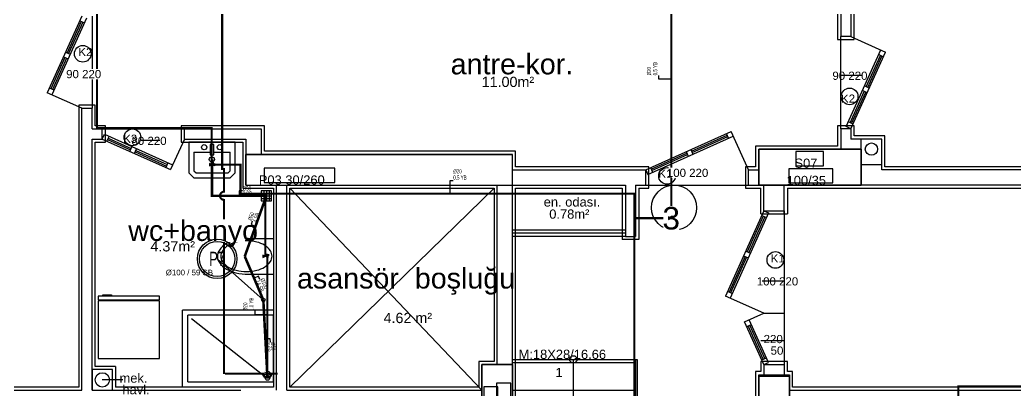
# Model space of a CAD drawing. Header units: centimetres. Extents: x -13133 to 30552, y -2 to 4552.
# Drawn here: x 8110 to 9080, y 1744 to 2105 of the extents above; entities that cross this region are included whole.
import ezdxf
from ezdxf.enums import TextEntityAlignment as Align

# ---------------------------------------------------------------- set-up
doc = ezdxf.new("R2010")
doc.units = ezdxf.units.CM
for name, pattern in [('BASMA HATTI', [31, 25, -6]), ('DASHED', [18, 12, -6]), ('PISSU HATTI', [26, 20, -6])]:
    doc.linetypes.add(name, pattern=pattern)
for name, color, linetype in [('MTY-PISSU-CAP', 211, 'CONTINUOUS'), ('MTY-PISSU-KOLON', 211, 'DASHED'), ('MTY-TEMIZSU-CAP', 101, 'CONTINUOUS'), ('MTY-VANA', 1, 'CONTINUOUS'), ('MTY-YUK-BIRIMI', 7, 'CONTINUOUS'), ('ROTAS-MIMARI', 8, 'CONTINUOUS'), ('ROTAS-MIMARI-KOLON', 8, 'CONTINUOUS'), ('ROTAS-MIMARI-YAZI', 8, 'CONTINUOUS'), ('ROTAS-PISSU-BORU-TAVANDAN', 6, 'PISSU HATTI'), ('ROTAS-PISSU-CAP', 211, 'CONTINUOUS'), ('ROTAS-PISSU-KOLONNO', 211, 'CONTINUOUS'), ('ROTAS-SICAKSU-BORU', 1, 'BASMA HATTI'), ('ROTAS-SOGUKSU-BORU', 5, 'CONTINUOUS'), ('ROTAS-TEFRIS', 15, 'CONTINUOUS'), ('ROTAS-VANA', 1, 'CONTINUOUS')]:
    doc.layers.add(name, color=color, linetype=linetype)
doc.styles.add('ANOTATIVO', font='arial.ttf')
doc.styles.add('MTY_CAP', font='wturkce.SHX', dxfattribs={"width": 0.65, "height": 20})
doc.styles.add('MTYCAPLT', font='arial.ttf', dxfattribs={"width": 0.65, "height": 1})
doc.styles.add('ROTAS', font='arial.ttf')

# ---------------------------------------------------------------- blocks, each defined once
blk = doc.blocks.new('MTY-PIS SU CAP SB')
at = {"layer": 'MTY-PISSU-CAP'}
for p, q in [((0.83, 1.17), (0, 1.17)), ((0, 1.17), (0, 0))]:
    blk.add_line(p, q, dxfattribs=at)
at = {"layer": 'MTY-PISSU-CAP', "style": 'MTY_CAP', "width": 0.65}
blk.add_attdef('PSCP_001', (0.83, 1.29), '', height=1, dxfattribs=at)
at = {"layer": 'MTY-YUK-BIRIMI', "color": 211, "style": 'MTY_CAP', "width": 0.65}
blk.add_attdef('PS_001', (0.83, 0.07), '', height=1, dxfattribs=at)
blk = doc.blocks.new('MTY-PIS SU KOLON')
at = {"layer": 'MTY-PISSU-KOLON', "linetype": 'Continuous', "lineweight": -3}
blk.add_hatch(color=256, dxfattribs=at).paths.add_polyline_path([(-2.7, -0.1, 0.848135), (0, -0.1, -0.848135), (2.7, -0.1, 0.414214), (0, 2.6, 0.414214)])
blk.add_circle((0, 0), 3.5, dxfattribs=at)
blk = doc.blocks.new('MTY-KOLON NO PIS SU')
at = {"color": 6, "linetype": 'Continuous', "ltscale": 100}
blk.add_circle((0, 0), 27.5, dxfattribs=at)
at = {"color": 7, "linetype": 'Continuous', "ltscale": 100}
blk.add_circle((0, 0), 24.5, dxfattribs=at)
at = {"style": 'ANOTATIVO', "width": 0.65}
blk.add_attdef('K', text='', height=20, dxfattribs=at).set_placement((0, 0), align=Align.MIDDLE_CENTER)
blk = doc.blocks.new('MTY-KURESEL VANA')
at = {"layer": 'MTY-VANA'}
for p, q in [((0, 0), (0, 8)), ((0, 8), (8, 8))]:
    blk.add_line(p, q, dxfattribs=at)
blk.add_lwpolyline([(-10, 5), (-10, -5), (10, 5), (10, -5), (-10, 5)], dxfattribs=at)
at = {"layer": 'MTY-VANA', "style": 'MTYCAPLT', "width": 0.65}
blk.add_attdef('CAP', text='', height=10, dxfattribs=at).set_placement((-1.1, 0), align=Align.CENTER)
blk = doc.blocks.new('MTY-TEMIZ SU CAP MB')
at = {"layer": 'MTY-TEMIZSU-CAP'}
for p, q in [((0.83, 3.1), (0, 3.1)), ((0, 3.1), (0, 0))]:
    blk.add_line(p, q, dxfattribs=at)
at = {"layer": 'MTY-TEMIZSU-CAP', "style": 'MTY_CAP', "width": 0.65}
for tag, p in [('SOCP_001', (0.83, 4.92)), ('SCCP_001', (0.83, 1.92))]:
    blk.add_attdef(tag, p, '', height=1, dxfattribs=at)
at = {"layer": 'MTY-YUK-BIRIMI', "color": 101, "style": 'MTY_CAP', "width": 0.65}
for tag, p in [('SO_001', (0.83, 3.42)), ('SC_001', (0.83, 0.42))]:
    blk.add_attdef(tag, p, '', height=1, dxfattribs=at)

msp = doc.modelspace()

# ---------------------------------------------------------------- linework, layer by layer
at = {"layer": 'ROTAS-MIMARI'}
for p, q in [((8907.24, 2116.24), (8907.24, 2086.24)), ((8910.24, 2119.24), (8910.24, 2089.24)), ((8920.24, 2119.24), (8920.24, 2089.24)), ((8923.24, 2086.24), (8923.24, 2119.24)), ((8170.24, 2109.24), (8136.59, 2034.35)), ((8174.8, 2107.19), (8141.16, 2032.31)), ((8180.24, 2109.24), (8180.24, 2019.24)), ((8169.68, 2104.01), (8155.93, 2073.41)), ((8171.12, 2103.36), (8157.37, 2072.76)), ((8168.19, 2104.68), (8172.75, 2102.63)), ((8907.24, 2086.24), (8923.24, 2086.24)), ((8920.24, 2089.24), (8910.24, 2089.24)), ((8910.24, 1999.24), (8910.24, 2089.24)), ((8920.24, 2089.24), (8953.89, 2074.12)), ((8153.88, 2068.85), (8140.13, 2038.25)), ((8155.32, 2068.2), (8141.57, 2037.6)), ((8152.39, 2069.51), (8156.95, 2067.47)), ((8154.44, 2074.08), (8159, 2072.03)), ((8915.68, 2001.29), (8949.33, 2076.17)), ((8920.24, 1999.24), (8953.89, 2074.12)), ((8935.16, 2040.27), (8948.91, 2070.87)), ((8936.6, 2039.62), (8950.35, 2070.22)), ((8947.28, 2071.61), (8951.84, 2069.56)), ((8160.68, 2052.46), (8180, 2052.46)), ((8930.46, 2051.09), (8911.14, 2051.09)), ((8143.2, 2036.87), (8138.64, 2038.92)), ((8938.09, 2038.96), (8933.53, 2041.01)), ((8170.24, 2019.24), (8136.59, 2034.35)), ((8919.37, 2005.11), (8933.12, 2035.71)), ((8920.81, 2004.46), (8934.56, 2035.06)), ((8936.04, 2034.4), (8931.48, 2036.45)), ((8183.24, 2022.24), (8167.24, 2022.24)), ((8167.24, 2022.24), (8167.24, 1747.24)), ((8170.24, 1744.24), (8170.24, 2019.24)), ((8170.24, 2019.24), (8180.24, 2019.24)), ((8180.24, 1999.24), (8180.24, 2019.24)), ((8183.24, 2002.24), (8183.24, 2022.24)), ((8180.24, 1999.24), (8190.24, 1999.24)), ((8193.24, 2002.24), (8183.24, 2002.24)), ((8190.24, 1989.24), (8190.24, 1999.24)), ((8190.24, 1999.24), (8270.24, 1999.24)), ((8193.24, 1986.24), (8193.24, 2002.24)), ((8348.24, 2002.24), (8267.24, 2002.24)), ((8267.24, 2002.24), (8267.24, 1986.24)), ((8270.24, 1999.24), (8345.24, 1999.24)), ((8270.24, 1989.24), (8270.24, 1999.24)), ((8345.24, 1999.24), (8345.24, 1974.24)), ((8348.24, 1977.24), (8348.24, 2002.24)), ((8923.24, 2002.24), (8907.24, 2002.24)), ((8907.24, 2002.24), (8907.24, 1982.24)), ((8910.24, 1999.24), (8910.24, 1979.24)), ((8920.24, 1999.24), (8910.24, 1999.24)), ((8920.24, 1999.24), (8915.68, 2001.29)), ((8922.29, 2003.8), (8917.73, 2005.85)), ((8920.24, 1999.24), (8920.24, 1989.24)), ((8923.24, 1992.24), (8923.24, 2002.24)), ((8180.24, 1744.24), (8180.24, 1989.24)), ((8180.24, 1989.24), (8190.24, 1989.24)), ((8190.24, 1989.24), (8192.29, 1993.8)), ((8190.24, 1989.24), (8256.8, 1959.33)), ((8192.29, 1993.8), (8258.85, 1963.89)), ((8194.8, 1987.19), (8196.85, 1991.75)), ((8196.12, 1990.11), (8218.4, 1980.1)), ((8270.24, 1989.24), (8256.8, 1959.33)), ((8270.24, 1989.24), (8330.24, 1989.24)), ((8330.24, 1989.24), (8330.24, 1974.24)), ((8720.24, 1959.24), (8803.44, 1996.62)), ((8722.29, 1954.68), (8805.49, 1992.06)), ((8764.79, 1977.47), (8799.55, 1993.09)), ((8765.44, 1976.03), (8800.2, 1991.65)), ((8800.93, 1990.01), (8798.88, 1994.57)), ((8820.24, 1959.24), (8803.44, 1996.62)), ((8950.24, 1989.24), (8920.24, 1989.24)), ((8953.24, 1992.24), (8923.24, 1992.24)), ((8930.24, 1974.24), (8930.24, 1989.24)), ((8950.24, 1959.24), (8950.24, 1989.24)), ((8950.24, 1964.24), (8950.24, 1989.24)), ((8950.24, 1964.24), (8950.24, 1989.24)), ((8953.24, 1962.24), (8953.24, 1992.24)), ((8183.24, 1767.24), (8183.24, 1986.24)), ((8183.24, 1986.24), (8193.24, 1986.24)), ((8195.47, 1988.67), (8217.75, 1978.66)), ((8217.08, 1977.18), (8219.13, 1981.74)), ((8221.64, 1975.13), (8223.69, 1979.69)), ((8246.29, 1987.89), (8228.18, 1987.89)), ((8267.24, 1986.24), (8327.24, 1986.24)), ((8319.91, 1986.24), (8274.58, 1986.24)), ((8274.58, 1986.24), (8274.58, 1956.24)), ((8295.57, 1983.95), (8295.57, 1973.95)), ((8298.92, 1983.95), (8295.57, 1983.95)), ((8298.92, 1973.95), (8298.92, 1983.95)), ((8319.91, 1956.24), (8319.91, 1986.24)), ((8327.24, 1986.24), (8327.24, 1974.24)), ((8907.24, 1982.24), (8827.24, 1982.24)), ((8827.24, 1982.24), (8827.24, 1962.24)), ((8222.31, 1976.61), (8252.91, 1962.86)), ((8222.96, 1978.05), (8253.56, 1964.3)), ((8279.58, 1976.24), (8295.57, 1976.24)), ((8279.58, 1976.24), (8279.58, 1958.31)), ((8295.57, 1973.95), (8298.92, 1973.95)), ((8298.92, 1976.24), (8314.91, 1976.24)), ((8314.91, 1958.31), (8314.91, 1976.24)), ((8327.24, 1974.24), (8327.24, 1941.24)), ((8393.24, 1977.24), (8348.24, 1977.24)), ((8557.24, 1977.24), (8393.24, 1977.24)), ((8593.24, 1977.24), (8557.24, 1977.24)), ((8593.24, 1962.24), (8593.24, 1977.24)), ((8725.47, 1959.8), (8760.23, 1975.42)), ((8726.12, 1958.36), (8760.88, 1973.98)), ((8759.56, 1976.9), (8761.61, 1972.34)), ((8764.12, 1978.95), (8766.17, 1974.39)), ((8254.29, 1965.94), (8252.24, 1961.38)), ((8723.24, 1962.24), (8593.24, 1962.24)), ((8723.24, 1941.24), (8723.24, 1962.24)), ((8724.8, 1961.29), (8726.85, 1956.72)), ((8827.24, 1962.24), (8817.24, 1962.24)), ((8817.24, 1962.24), (8817.24, 1941.24)), ((8930.24, 1964.24), (8950.24, 1964.24)), ((9257.24, 1962.24), (8953.24, 1962.24)), ((8274.58, 1956.24), (8279.58, 1951.24)), ((8279.58, 1958.31), (8281.65, 1956.24)), ((8279.58, 1951.24), (8314.91, 1951.24)), ((8281.65, 1956.24), (8312.83, 1956.24)), ((8312.83, 1956.24), (8314.91, 1958.31)), ((8314.91, 1951.24), (8319.91, 1956.24)), ((8590.24, 1959.24), (8720.24, 1959.24)), ((8720.24, 1944.24), (8720.24, 1959.24)), ((8720.24, 1959.24), (8722.29, 1954.68)), ((8769.27, 1956.44), (8749.95, 1956.44)), ((8820.24, 1959.24), (8830.24, 1959.24)), ((8820.24, 1944.24), (8820.24, 1959.24)), ((9260.24, 1959.24), (8950.24, 1959.24)), ((8327.24, 1941.24), (8357.24, 1941.24)), ((8357.24, 1941.24), (8357.24, 1747.24)), ((8360.24, 1744.24), (8360.24, 1944.24)), ((8370.24, 1744.24), (8370.24, 1944.24)), ((8373.24, 1747.24), (8373.24, 1941.24)), ((8373.24, 1941.24), (8390.24, 1941.24)), ((8373.24, 1941.24), (8560.24, 1744.24)), ((8373.24, 1747.24), (8572.24, 1941.24)), ((8390.24, 1941.24), (8560.24, 1941.24)), ((8560.24, 1941.24), (8572.24, 1941.24)), ((8572.24, 1941.24), (8572.24, 1772.24)), ((8575.24, 1769.24), (8575.24, 1944.24)), ((8590.24, 1944.24), (8700.24, 1944.24)), ((8590.24, 1769.24), (8590.24, 1944.24)), ((8593.24, 1769.24), (8593.24, 1941.24)), ((8593.24, 1941.24), (8697.03, 1941.24)), ((8697.03, 1941.27), (8697.03, 1891.27)), ((8700.24, 1944.27), (8700.24, 1894.27)), ((8710.24, 1944.24), (8720.24, 1944.24)), ((8710.24, 1944.24), (8710.24, 1894.27)), ((8713.24, 1941.24), (8723.24, 1941.24)), ((8713.24, 1941.24), (8713.24, 1891.27)), ((8720.24, 1944.24), (8820.24, 1944.24)), ((8817.24, 1941.24), (8832.24, 1941.24)), ((8820.24, 1944.24), (8830.24, 1944.24)), ((8832.24, 1916.24), (8832.24, 1941.24)), ((8835.24, 1919.24), (8835.24, 1944.24)), ((8855.24, 1916.24), (8855.24, 1944.24)), ((8858.24, 1941.24), (8930.24, 1941.24)), ((8858.24, 1941.24), (8858.24, 1916.24)), ((9260.24, 1944.24), (8930.24, 1944.24)), ((8930.24, 1941.24), (9513.24, 1941.24)), ((8355.26, 1938.83), (8345.26, 1938.83)), ((8345.26, 1938.83), (8345.26, 1928.83)), ((8345.26, 1936.36), (8355.26, 1936.36)), ((8345.26, 1933.83), (8355.26, 1933.83)), ((8345.26, 1931.3), (8355.26, 1931.3)), ((8347.72, 1938.83), (8347.72, 1928.83)), ((8350.34, 1938.83), (8350.34, 1928.83)), ((8352.96, 1938.83), (8352.96, 1928.83)), ((8355.26, 1928.83), (8355.26, 1938.83)), ((8345.26, 1928.83), (8355.26, 1928.83)), ((8835.24, 1919.24), (8797.86, 1836.03)), ((8839.8, 1917.19), (8802.42, 1833.99)), ((8834.68, 1914.01), (8819.06, 1879.25)), ((8836.12, 1913.36), (8820.5, 1878.6)), ((8832.24, 1916.24), (8858.24, 1916.24)), ((8833.19, 1914.68), (8837.75, 1912.63)), ((8835.24, 1919.24), (8839.8, 1917.19)), ((8835.24, 1919.24), (8855.24, 1919.24)), ((8855.24, 1919.24), (8855.24, 1819.24)), ((8855.24, 1919.24), (8855.24, 1769.24)), ((8332.52, 1892.24), (8357.41, 1892.24)), ((8357.45, 1857.24), (8357.45, 1892.29)), ((8700.24, 1900.27), (8590.24, 1900.27)), ((8700.24, 1897.27), (8590.24, 1897.27)), ((8700.24, 1894.27), (8590.24, 1894.27)), ((8700.24, 1894.27), (8710.24, 1894.27)), ((8713.24, 1891.27), (8697.03, 1891.27)), ((8817.01, 1874.69), (8801.39, 1839.93)), ((8818.45, 1874.04), (8802.83, 1839.28)), ((8815.52, 1875.35), (8820.09, 1873.31)), ((8817.57, 1879.92), (8822.13, 1877.87)), ((8332.52, 1857.24), (8357.45, 1857.24)), ((8833.75, 1850.99), (8855.76, 1850.99)), ((8246.11, 1836.04), (8186.11, 1836.05)), ((8186.11, 1836.05), (8186.11, 1832.21)), ((8190.87, 1836.05), (8190.87, 1837.14)), ((8190.87, 1837.14), (8199.19, 1837.14)), ((8199.19, 1836.05), (8190.87, 1836.05)), ((8199.19, 1837.14), (8199.19, 1836.05)), ((8246.11, 1832.19), (8246.11, 1836.04)), ((8835.24, 1819.24), (8797.86, 1836.03)), ((8804.47, 1838.55), (8799.91, 1840.6)), ((8186.11, 1831.22), (8186.09, 1775.07)), ((8186.11, 1832.21), (8246.11, 1832.19)), ((8246.1, 1831.21), (8186.11, 1831.22)), ((8191.11, 1831.22), (8191.11, 1832.2)), ((8241.11, 1831.21), (8241.11, 1832.19)), ((8246.09, 1775.05), (8246.1, 1831.21)), ((8357.24, 1822.24), (8268.53, 1822.24)), ((8268.53, 1747.24), (8268.53, 1822.24)), ((8357.24, 1817.24), (8273.53, 1817.24)), ((8273.53, 1752.24), (8273.53, 1817.24)), ((8357.24, 1752.24), (8357.24, 1817.24)), ((8816.55, 1810.84), (8835.24, 1819.24)), ((8835.24, 1819.24), (8855.24, 1819.24)), ((8277.07, 1814.23), (8348, 1758.06)), ((8835.24, 1769.24), (8816.55, 1810.84)), ((8818.6, 1806.28), (8823.16, 1808.33)), ((8834.68, 1774.46), (8820.08, 1806.94)), ((8839.8, 1771.29), (8821.11, 1812.89)), ((8836.12, 1775.11), (8821.52, 1807.59)), ((8832.31, 1792.57), (8855.03, 1792.57)), ((8833.19, 1773.8), (8837.75, 1775.85)), ((8203.24, 1767.24), (8183.24, 1767.24)), ((8186.09, 1775.07), (8246.09, 1775.05)), ((8203.24, 1767.24), (8203.24, 1747.24)), ((8572.24, 1772.24), (8557.24, 1772.24)), ((8557.24, 1772.24), (8557.24, 1747.24)), ((8590.24, 1774.24), (8708.74, 1774.24)), ((8590.24, 1771.24), (8708.74, 1771.24)), ((8593.24, 1689.24), (8593.24, 1769.24)), ((8649.49, 1774.24), (8649.49, 1527.24)), ((8708.74, 1774.24), (8708.74, 1348.07)), ((8708.74, 1774.24), (8711.74, 1774.24)), ((8710.24, 1774.24), (8710.24, 1348.46)), ((8711.74, 1774.24), (8711.74, 1345.75)), ((8858.24, 1772.24), (8832.24, 1772.24)), ((8832.24, 1772.24), (8832.24, 1762.24)), ((8835.24, 1769.24), (8839.8, 1771.29)), ((8835.24, 1769.24), (8835.24, 1759.24)), ((8835.24, 1769.24), (8855.24, 1769.24)), ((8855.24, 1769.24), (8855.24, 1759.24)), ((8858.24, 1762.24), (8858.24, 1772.24)), ((8200.24, 1764.24), (8180.24, 1764.24)), ((8180.24, 1764.24), (8180.24, 1744.24)), ((8200.24, 1744.24), (8200.24, 1764.24)), ((8832.24, 1762.24), (8827.24, 1762.24)), ((8827.24, 1762.24), (8827.24, 1679.24)), ((8863.24, 1762.24), (8858.24, 1762.24)), ((8863.24, 1747.24), (8863.24, 1762.24)), ((8167.24, 1747.24), (7933.24, 1747.24)), ((8210.24, 1754.24), (8190.24, 1754.24)), ((8315.24, 1747.24), (8203.24, 1747.24)), ((8273.53, 1752.24), (8357.24, 1752.24)), ((8357.24, 1747.24), (8315.24, 1747.24)), ((8557.24, 1747.24), (8373.24, 1747.24)), ((9150.24, 1747.24), (8863.24, 1747.24)), ((7930.24, 1744.24), (8170.24, 1744.24)), ((8180.24, 1744.24), (8325.24, 1744.24)), ((8180.24, 1744.24), (8200.24, 1744.24)), ((8370.24, 1744.24), (8560.24, 1744.24)), ((8590.24, 1744.24), (8708.74, 1744.24)), ((8860.24, 1744.24), (9150.24, 1744.24))]:
    msp.add_line(p, q, dxfattribs=at)
for points in [[(8330.24, 1944.24), (8330.24, 1974.24)], [(8330.24, 1974.24), (8590.24, 1974.24)], [(8590.24, 1944.24), (8590.24, 1974.24)], [(8830.24, 1979.24), (8930.24, 1979.24)], [(8830.24, 1944.24), (8830.24, 1979.24)], [(8930.24, 1979.24), (8930.24, 1944.24)], [(8330.24, 1944.24), (8590.24, 1944.24)], [(8930.24, 1944.24), (8830.24, 1944.24)], [(8332.52, 1892.24), (8329.48, 1892.15), (8326.46, 1891.89), (8323.46, 1891.44), (8320.48, 1890.81)], [(8311.31, 1887.12), (8309.36, 1885.84), (8307.56, 1884.36), (8305.93, 1882.7), (8304.48, 1880.87)], [(8313.09, 1885.52), (8311.46, 1884.42), (8309.96, 1883.16), (8308.61, 1881.75), (8307.41, 1880.19)], [(8320.48, 1890.81), (8318.09, 1890.14), (8315.76, 1889.3), (8313.5, 1888.29), (8311.31, 1887.12)], [(8320.75, 1888.68), (8318.75, 1888.11), (8316.8, 1887.39), (8314.91, 1886.52), (8313.09, 1885.52)], [(8330.76, 1889.91), (8328.23, 1889.83), (8325.72, 1889.6), (8323.22, 1889.22), (8320.75, 1888.68)], [(8340.78, 1888.68), (8338.31, 1889.22), (8335.81, 1889.6), (8333.29, 1889.83), (8330.76, 1889.91)], [(8348.44, 1885.52), (8346.62, 1886.52), (8344.73, 1887.39), (8342.78, 1888.11), (8340.78, 1888.68)], [(8354.12, 1880.19), (8352.92, 1881.75), (8351.56, 1883.16), (8350.07, 1884.42), (8348.44, 1885.52)], [(8304.48, 1880.87), (8303.63, 1879.47), (8303.02, 1877.96), (8302.65, 1876.38), (8302.52, 1874.74)], [(8302.52, 1874.74), (8302.65, 1873.11), (8303.02, 1871.53), (8303.63, 1870.02), (8304.48, 1868.62)], [(8307.41, 1880.19), (8306.7, 1878.98), (8306.18, 1877.68), (8305.87, 1876.31), (8305.76, 1874.91)], [(8305.76, 1874.91), (8305.87, 1873.51), (8306.18, 1872.14), (8306.7, 1870.84), (8307.41, 1869.63)], [(8355.76, 1874.91), (8355.66, 1876.31), (8355.34, 1877.68), (8354.83, 1878.98), (8354.12, 1880.19)], [(8354.12, 1869.63), (8354.83, 1870.84), (8355.34, 1872.14), (8355.66, 1873.51), (8355.76, 1874.91)], [(8304.48, 1868.62), (8305.93, 1866.79), (8307.56, 1865.13), (8309.36, 1863.65), (8311.31, 1862.37)], [(8307.41, 1869.63), (8308.61, 1868.08), (8309.96, 1866.66), (8311.46, 1865.4), (8313.09, 1864.3)], [(8313.09, 1864.3), (8314.91, 1863.3), (8316.8, 1862.44), (8318.75, 1861.71), (8320.75, 1861.14)], [(8340.78, 1861.14), (8342.78, 1861.71), (8344.73, 1862.44), (8346.62, 1863.3), (8348.44, 1864.3)], [(8348.44, 1864.3), (8350.07, 1865.4), (8351.56, 1866.66), (8352.92, 1868.08), (8354.12, 1869.63)], [(8311.31, 1862.37), (8313.5, 1861.2), (8315.76, 1860.19), (8318.09, 1859.35), (8320.48, 1858.68)], [(8320.48, 1858.68), (8323.46, 1858.05), (8326.46, 1857.6), (8329.48, 1857.34), (8332.52, 1857.24)], [(8320.75, 1861.14), (8323.22, 1860.6), (8325.72, 1860.22), (8328.23, 1859.99), (8330.76, 1859.91)], [(8330.76, 1859.91), (8333.29, 1859.99), (8335.81, 1860.22), (8338.31, 1860.6), (8340.78, 1861.14)], [(8560.24, 1689.24), (8560.24, 1769.24)], [(8560.24, 1769.24), (8590.24, 1769.24)], [(8590.24, 1769.24), (8590.24, 1689.24)], [(8830.24, 1679.24), (8830.24, 1759.24)], [(8830.24, 1759.24), (8860.24, 1759.24)], [(8860.24, 1759.24), (8860.24, 1679.24)]]:
    msp.add_lwpolyline(points, dxfattribs=at)
for centre, radius in [((8171.18, 2072.41), 8.14), ((8918.93, 2030.84), 8.14), ((8219.65, 1990.87), 8.14), ((8289.58, 1981.24), 2.52), ((8304.91, 1981.24), 2.52), ((8940.18, 1979.35), 6.03), ((8297.11, 1969.28), 2.52), ((8740.86, 1953.18), 8.14), ((8747.72, 1922.24), 22), ((8846.49, 1871.2), 8.14), ((8649.49, 1774.24), 3.6), ((8190.24, 1754.24), 7), ((8351.29, 1756.04), 2.18)]:
    msp.add_circle(centre, radius, dxfattribs=at)
at = {"layer": 'ROTAS-MIMARI-KOLON'}
for points in [[(8590.24, 1974.24), (8330.24, 1974.24), (8330.24, 1944.24), (8590.24, 1944.24), (8590.24, 1974.24)], [(8930.24, 1979.24), (8830.24, 1979.24), (8830.24, 1944.24), (8930.24, 1944.24), (8930.24, 1979.24)], [(8866.57, 1963.17), (8893.59, 1963.17), (8893.59, 1977.13), (8866.57, 1977.13), (8866.57, 1963.17)], [(8347.91, 1946.75), (8416.89, 1946.75), (8416.89, 1960.72), (8347.91, 1960.72), (8347.91, 1946.75)], [(8859.47, 1946.32), (8902.59, 1946.32), (8902.59, 1960.29), (8859.47, 1960.29), (8859.47, 1946.32)], [(8590.24, 1769.24), (8560.24, 1769.24), (8560.24, 1689.24), (8590.24, 1689.24), (8590.24, 1769.24)], [(8860.24, 1757.58), (8830.24, 1757.58), (8830.24, 1677.58), (8860.24, 1677.58), (8860.24, 1757.58)], [(8576.06, 1720.27), (8576.06, 1747.3), (8562.1, 1747.3), (8562.1, 1720.27), (8576.06, 1720.27)], [(8588.72, 1714.86), (8588.72, 1750.98), (8574.75, 1750.98), (8574.75, 1714.86), (8588.72, 1714.86)]]:
    msp.add_lwpolyline(points, dxfattribs=at)
at = {"layer": 'ROTAS-PISSU-BORU-TAVANDAN', "const_width": 2.5}
for points in [[(8297.11, 1969.28), (8297.11, 1933.83), (8350.26, 1933.83)], [(8350.26, 1933.83), (8329.14, 1874.74)], [(8329.14, 1874.74), (8347.24, 1832.24)], [(8351.29, 1756.04), (8347.24, 1832.24)]]:
    msp.add_lwpolyline(points, dxfattribs=at)
at = {"layer": 'ROTAS-PISSU-KOLONNO'}
msp.add_line((8347.24, 1832.24), (8302.24, 1872.24), dxfattribs=at)
at = {"layer": 'ROTAS-SICAKSU-BORU', "const_width": 2}
for points in [[(8307.11, 1964.24), (8307.11, 2116), (8609, 2116), (8609, 2484), (8885, 2484), (8885, 2428), (8877, 2428)], [(8361.29, 1760.24), (8355.07, 1760.24), (8354.93, 1759.2), (8354.53, 1758.24), (8353.89, 1757.41), (8353.07, 1756.77), (8352.1, 1756.37), (8351.07, 1756.24), (8350.03, 1756.37), (8349.07, 1756.77), (8348.24, 1757.41), (8347.6, 1758.24), (8347.2, 1759.2), (8347.07, 1760.24), (8309, 1760.24), (8309, 1760), (8309, 1929.83), (8307.96, 1929.97), (8307, 1930.36), (8306.17, 1931), (8305.54, 1931.83), (8305.14, 1932.79), (8305, 1933.83), (8305.14, 1934.86), (8305.54, 1935.83), (8306.17, 1936.66), (8307, 1937.29), (8307.96, 1937.69), (8309, 1937.83), (8309, 1960), (8307.11, 1960), (8307.11, 1964.24)]]:
    msp.add_lwpolyline(points, dxfattribs=at)
at = {"layer": 'ROTAS-SOGUKSU-BORU', "const_width": 2}
for points in [[(8865.82, 2318.34), (8845, 2318.34), (8845, 2320), (8845, 2184), (8745, 2184), (8745, 1911.95)], [(8019.74, 2034.24), (8045, 2034.24), (8045, 2124), (8185, 2124), (8185, 2000), (8297, 2000), (8297, 1968), (8297.06, 1968)], [(8297.11, 1964.24), (8325, 1964.24), (8325, 1936), (8349.24, 1936)], [(8349.24, 1874.74), (8349.24, 1936), (8709, 1936), (8709, 1912)], [(8693.93, 1009.24), (8709, 1009.24), (8709, 1008), (8709, 1912), (8741, 1912), (8741, 1911.95), (8744.93, 1911.95)], [(9550, 1888.51), (9365, 1888.51), (9365, 1748), (9025, 1748), (9025, 1596)], [(8351.29, 1760.24), (8351.29, 1876), (8353, 1876), (8349.24, 1876)]]:
    msp.add_lwpolyline(points, dxfattribs=at)

# ---------------------------------------------------------------- block references
at = {"layer": 'ROTAS-TEFRIS'}
ref = msp.add_blockref('MTY-TEMIZ SU CAP MB', (8745, 2047.97), dxfattribs=dict(at, xscale=4, yscale=4, rotation=90))
ref.add_attrib('SO_001', '0.5 YB', (8731.33, 2051.31), dxfattribs={"color": 101, "height": 4, "rotation": 90, "style": 'MTY_CAP', "width": 0.65})
ref.add_attrib('SOCP_001', 'Ø20', (8725.33, 2051.31), dxfattribs={"height": 4, "rotation": 90, "style": 'MTY_CAP', "width": 0.65})
for name, p, xscale, yscale in [('MTY-KURESEL VANA', (8297.11, 1964.24), 0.25, 0.25), ('MTY-KURESEL VANA', (8349.24, 1874.74), 0.25, 0.25), ('MTY-PIS SU KOLON', (8347.24, 1832.24), 0.5, 0.5), ('MTY-KURESEL VANA', (8351.29, 1760.24), 0.25, 0.25)]:
    msp.add_blockref(name, p, dxfattribs=dict(at, xscale=xscale, yscale=yscale))
ref = msp.add_blockref('MTY-TEMIZ SU CAP MB', (8529.12, 1936), dxfattribs=dict(at, xscale=4, yscale=4))
ref.add_attrib('SO_001', '0.5 YB', (8532.45, 1949.67), dxfattribs={"color": 101, "height": 4, "style": 'MTY_CAP', "width": 0.65})
ref.add_attrib('SOCP_001', 'Ø20', (8532.45, 1955.67), dxfattribs={"height": 4, "style": 'MTY_CAP', "width": 0.65})
ref = msp.add_blockref('MTY-PIS SU CAP SB', (8323.68, 1933.83), dxfattribs=dict(at, xscale=4, yscale=4))
ref.add_attrib('PSCP_001', 'Ø50', (8327.02, 1938.99), dxfattribs={"height": 4, "style": 'MTY_CAP', "width": 0.65})
ref.add_attrib('PS_001', '2 SB', (8327.02, 1934.09), dxfattribs={"color": 211, "height": 4, "style": 'MTY_CAP', "width": 0.65})
ref = msp.add_blockref('MTY-PIS SU CAP SB', (8338.19, 1853.49), dxfattribs=dict(at, xscale=4, yscale=4, rotation=-66.93681087675547))
ref.add_attrib('PSCP_001', 'Ø100', (8344.24, 1852.44), dxfattribs={"height": 4, "rotation": 293.06319, "style": 'MTY_CAP', "width": 0.65})
ref.add_attrib('PS_001', '14 SB', (8339.74, 1850.53), dxfattribs={"color": 211, "height": 4, "rotation": 293.06319, "style": 'MTY_CAP', "width": 0.65})
ref = msp.add_blockref('MTY-TEMIZ SU CAP MB', (8351.29, 1818.12), dxfattribs=dict(at, xscale=4, yscale=4, rotation=90))
ref.add_attrib('SO_001', '1.0 YB', (8337.62, 1821.45), dxfattribs={"color": 101, "height": 4, "rotation": 90, "style": 'MTY_CAP', "width": 0.65})
ref.add_attrib('SOCP_001', 'Ø20', (8331.62, 1821.45), dxfattribs={"height": 4, "rotation": 90, "style": 'MTY_CAP', "width": 0.65})
ref = msp.add_blockref('MTY-PIS SU CAP SB', (8349.26, 1794.14), dxfattribs=dict(at, xscale=4, yscale=4, rotation=-86.96246367913184))
ref.add_attrib('PSCP_001', 'Ø50', (8354.59, 1791.08), dxfattribs={"height": 4, "rotation": 273.03754, "style": 'MTY_CAP', "width": 0.65})
ref.add_attrib('PS_001', '7 SB', (8349.7, 1790.82), dxfattribs={"color": 211, "height": 4, "rotation": 273.03754, "style": 'MTY_CAP', "width": 0.65})

# ---------------------------------------------------------------- texts
at = {"layer": 'ROTAS-MIMARI-YAZI', "style": 'ROTAS'}
for s, height, p in [('K2', 8, (8173.79, 2074.15)), ('antre-kor.', 20, (8589.65, 2062.33)), ('11.00m²', 10, (8585.73, 2044.97)), ('90 220', 8, (8919.19, 2050.96)), ('K2', 8, (8917.38, 2028.64)), ('K3', 8, (8217.48, 1989.47)), ('80 220', 8, (8235.85, 1987.44)), ('S07', 9, (8876.32, 1965.65)), ('P03 30/260', 9, (8374.99, 1949.24)), ('100/35', 9, (8876.65, 1948.8)), ('en. odası.', 9, (8648.22, 1927.82)), ('0.78m²', 9, (8645.58, 1915.99)), ('K1', 8, (8848.85, 1872.76)), ('asansör  boşluğu', 20, (8486.44, 1853.35)), ('100 220', 8, (8848.55, 1850.32)), ('4.62 m²', 10, (8488.14, 1814.63)), ('220', 8, (8844.38, 1794.05)), ('50', 8, (8848.1, 1782.79)), ('M:18X28/16.66', 9, (8638.78, 1779.18)), ('mek.', 9, (8220.67, 1755.99)), ('1', 9, (8635.64, 1761.44)), ('havl.', 9, (8223.15, 1744.68))]:
    msp.add_text(s, height=height, dxfattribs=at).set_placement(p, align=Align.MIDDLE_CENTER)
at = {"layer": 'ROTAS-PISSU-CAP', "style": 'ROTAS'}
msp.add_text('Ø100 / 59 SB', height=5.5, dxfattribs=at).set_placement((8298.24, 1856.24), align=Align.RIGHT)

# ---------------------------------------------------------------- next in the draw order: wipeouts: each hides what was drawn before it
for points in [[(8187.96, 2047.56), (8156.2, 2047.56), (8156.2, 2057.56), (8187.96, 2057.56)], [(8779.29, 1951.23), (8742.57, 1951.23), (8742.57, 1961.23), (8779.29, 1961.23)], [(8752.75, 1899.95), (8737.11, 1899.95), (8737.11, 1923.95), (8752.75, 1923.95)], [(8329.43, 1888.78), (8228.23, 1888.78), (8228.23, 1910.78), (8329.43, 1910.78)]]:
    msp.add_wipeout(points)

# ---------------------------------------------------------------- next in the draw order: block references
at = {"layer": 'ROTAS-PISSU-KOLONNO'}
ref = msp.add_blockref('MTY-KOLON NO PIS SU', (8302.24, 1872.24), dxfattribs=dict(at, xscale=0.7, yscale=0.7))
ref.add_attrib('K', 'P7', dxfattribs={"height": 14, "style": 'ANOTATIVO', "width": 0.65}).set_placement((8302.24, 1872.24), align=Align.MIDDLE_CENTER)
at = {"layer": 'ROTAS-TEFRIS'}
ref = msp.add_blockref('MTY-PIS SU CAP SB', (8339.7, 1904.29), dxfattribs=dict(at, xscale=4, yscale=4, rotation=70.3347033508604))
ref.add_attrib('PSCP_001', 'Ø50', (8335.96, 1909.16), dxfattribs={"height": 4, "rotation": 70.3347, "style": 'MTY_CAP', "width": 0.65})
ref.add_attrib('PS_001', '4 SB', (8340.57, 1907.51), dxfattribs={"color": 211, "height": 4, "rotation": 70.3347, "style": 'MTY_CAP', "width": 0.65})
at = {"layer": 'ROTAS-VANA', "xscale": 0.27, "yscale": 0.27}
msp.add_blockref('MTY-KURESEL VANA', (8744.93, 1911.95), dxfattribs=at)

# ---------------------------------------------------------------- next in the draw order: texts
at = {"layer": 'ROTAS-MIMARI-YAZI', "style": 'ROTAS'}
for s, height, p in [('90 220', 8, (8172.08, 2052.56)), ('100 220', 8, (8760.93, 1956.23)), ('K1', 8, (8739.31, 1955.38)), ('3', 22, (8744.93, 1911.95)), ('wc+banyo', 20, (8278.83, 1899.78)), ('4.37m²', 10, (8258.92, 1884.53))]:
    msp.add_text(s, height=height, dxfattribs=at).set_placement(p, align=Align.MIDDLE_CENTER)

doc.saveas('drawing.dxf')
